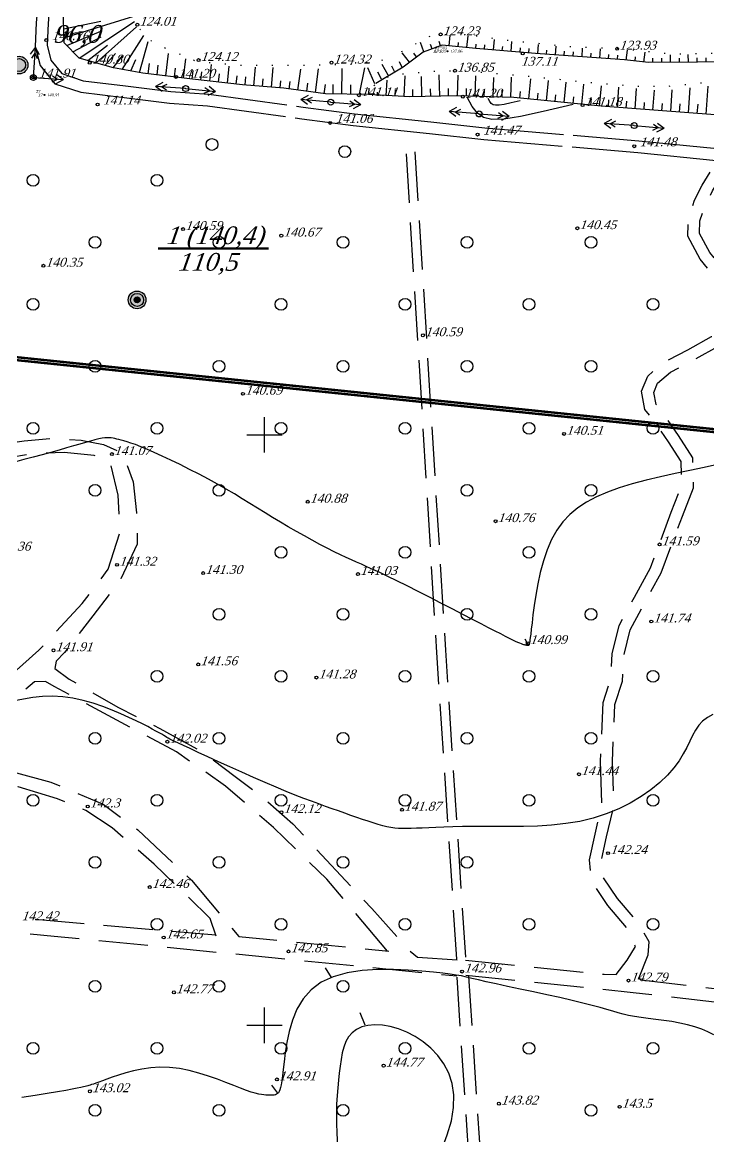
# Model space of a CAD drawing. Header units: millimetres. Extents: x 1400 to 4853, y -623 to 1865.
# Drawn here: x 2755.8 to 2825.5, y 1362 to 1475.2 of the extents above; entities that cross this region are included whole.
import ezdxf
from ezdxf.enums import TextEntityAlignment as Align

# ---------------------------------------------------------------- set-up
doc = ezdxf.new("R2010")
doc.units = ezdxf.units.MM
doc.set_wipeout_variables(frame=1)
for name, pattern in [('ADOT1', [1.6, 0.1, -1.5]), ('AHIDDEN4', [7, 5, -2]), ('AHIDDEN5', [9, 8, -1])]:
    doc.linetypes.add(name, pattern=pattern)
for name, color, linetype in [('02_Горизонт_128', 7, 'Continuous'), ('CONT-MNR', 7, 'Continuous'), ('NOMERA', 7, 'Continuous'), ('авт_дор', 7, 'Continuous'), ('ВЫСОТЫ', 7, 'Continuous'), ('кресты', 7, 'Continuous'), ('НАДЗЕМКА', 7, 'Continuous'), ('НОМЕРА', 7, 'Continuous'), ('ПИКЕТЫ', 7, 'Continuous'), ('РАСТИТ', 7, 'Continuous'), ('Скважины', 7, 'Continuous'), ('СІТУАЦІЯ', 7, 'Continuous'), ('ТОЧКИ', 7, 'Continuous')]:
    doc.layers.add(name, color=color, linetype=linetype)
doc.styles.add('russ', font='timesi.ttf')
doc.styles.add('universw', font='timesi.ttf', dxfattribs={"oblique": 10})

# ---------------------------------------------------------------- blocks, each defined once
blk = doc.blocks.new('A$C29341465')
at = {"color": 0, "linetype": 'ByBlock', "lineweight": -2}
for p, q in [((0.5, 1.2), (0, 1.2)), ((1.2, 2), (1.2, 2.5)), ((1.2, 0.5), (1.2, 0)), ((2, 1.2), (2.5, 1.2))]:
    blk.add_line(p, q, dxfattribs=at)
blk.add_circle((1.2, 1.2), 0.75, dxfattribs=at)
blk = doc.blocks.new('point_s')
at = {"color": 0, "xscale": 0.2, "yscale": 0.2, "zscale": 0.2}
blk.add_blockref('A$C29341465', (-0.25, -0.25), dxfattribs=at)
at = {"layer": 'NOMERA', "color": 1, "style": 'russ'}
blk.add_attdef('NN', text='', height=1, dxfattribs=at).set_placement((-2.16, 0.35), align=Align.BOTTOM_CENTER)
at = {"layer": 'ВЫСОТЫ', "color": 1, "style": 'russ'}
blk.add_attdef('H_VER', (0.88, -0.52), '', height=1, dxfattribs=at)
at = {"layer": 'ВЫСОТЫ', "color": 0, "style": 'russ'}
blk.add_attdef('H_ZEM', (1.19, -1.98), '', height=1, dxfattribs=at)
at = {"layer": 'НОМЕРА', "color": 1, "linetype": 'Continuous', "style": 'russ'}
blk.add_attdef('NAZV', text='', height=1, dxfattribs=at).set_placement((-0.62, -0.07), align=Align.MIDDLE_RIGHT)
at = {"layer": 'ТОЧКИ', "style": 'russ'}
for tag, p in [('T_ST--T_OR', (-0.02, -4.67)), ('H_ST-I-Z', (-0.02, -7.21)), ('S-G_UG-V_UG-V', (0.02, -9.54))]:
    blk.add_attdef(tag, text='', height=1, dxfattribs=at).set_placement(p, align=Align.CENTER)
blk = doc.blocks.new('108')
at = {"color": 0, "linetype": 'Continuous', "lineweight": 0}
blk.add_wipeout([(0.51, -0.12), (0.52, -0.06), (0.52, -0.01), (0.52, 0.05), (0.51, 0.1), (0.5, 0.15), (0.48, 0.2), (0.45, 0.25), (0.42, 0.3), (0.39, 0.34), (0.35, 0.38), (0.31, 0.42), (0.26, 0.45), (0.22, 0.47), (0.17, 0.49), (0.11, 0.51), (0.06, 0.52), (0.01, 0.52), (-0.05, 0.52), (-0.1, 0.51), (-0.15, 0.5), (-0.21, 0.48), (-0.25, 0.45), (-0.3, 0.42), (-0.34, 0.39), (-0.38, 0.35), (-0.42, 0.31), (-0.45, 0.26), (-0.47, 0.22), (-0.49, 0.17), (-0.51, 0.11), (-0.52, 0.06), (-0.52, 0.01), (-0.52, -0.05), (-0.51, -0.1), (-0.5, -0.15), (-0.48, -0.21), (-0.45, -0.25), (-0.42, -0.3), (-0.39, -0.34), (-0.35, -0.38), (-0.31, -0.42), (-0.27, -0.45), (-0.22, -0.47), (-0.17, -0.49), (-0.12, -0.51), (-0.06, -0.52), (-0.01, -0.52), (0.05, -0.52), (0.1, -0.51), (0.15, -0.5), (0.2, -0.48), (0.25, -0.45), (0.3, -0.42), (0.34, -0.39), (0.38, -0.35), (0.42, -0.31), (0.45, -0.27), (0.47, -0.22), (0.49, -0.17)], dxfattribs=at)
at = {"linetype": 'Continuous'}
h = blk.add_hatch(color=0, dxfattribs=at)
edge = h.paths.add_edge_path()
edge.add_arc((0, 0), 0.0196, 0, 360)
at = {"color": 0, "linetype": 'Continuous'}
for radius in [0.5, 0.0196]:
    blk.add_circle((0, 0), radius, dxfattribs=at)
blk = doc.blocks.new('115_3')
at = {"color": 0, "linetype": 'Continuous'}
for p, q in [((0, 0), (5.1, 0)), ((3.22, 0.49), (4.1, 0)), ((3.22, -0.49), (4.1, 0)), ((3.91, 0.76), (5.1, 0)), ((3.91, -0.76), (5.1, 0))]:
    blk.add_line(p, q, dxfattribs=at)
blk = doc.blocks.new('372')
blk.add_circle((0, 0), 1)
blk = doc.blocks.new('368')
at = {"color": 0, "linetype": 'Continuous'}
blk.add_blockref('372', (0, 0), dxfattribs=at)

msp = doc.modelspace()

# ---------------------------------------------------------------- hatches: boundary and pattern name
at = {"layer": 'Скважины', "linetype": 'Continuous'}
for points in [[(2768.3224, 1447.0209, 1), (2766.5224, 1447.0209, 1)], [(2767.7224, 1447.0209, 1), (2767.1224, 1447.0209, 1)]]:
    msp.add_hatch(color=5, dxfattribs=at).paths.add_polyline_path(points)

# ---------------------------------------------------------------- linework, layer by layer
at = {"layer": '02_Горизонт_128', "color": 0, "linetype": 'Continuous'}
for p, q in [((2759.9893, 1473.6524), (2767.0823, 1475.8362)), ((2759.9702, 1474.5523), (2763.728, 1475.3248)), ((2761.5446, 1471.5922), (2767.1576, 1475.3008)), ((2763.2732, 1471.0956), (2767.3644, 1474.7748)), ((2760.2709, 1472.8645), (2763.7496, 1474.309)), ((2760.9078, 1472.2284), (2763.7612, 1473.7654)), ((2765.8911, 1470.4453), (2768.0923, 1473.8679)), ((2767.6636, 1470.1299), (2768.5335, 1473.2725)), ((2798.2549, 1472.8321), (2798.1025, 1473.2591)), ((2799.1429, 1472.8308), (2799.2459, 1473.9066)), ((2800.9399, 1472.6587), (2801.0526, 1473.8351)), ((2803.6373, 1472.4218), (2803.7264, 1473.4839)), ((2805.4363, 1472.2709), (2805.5192, 1473.2598)), ((2762.4072, 1471.3409), (2764.4244, 1472.8903)), ((2795.1003, 1471.1609), (2794.3686, 1472.1375)), ((2796.5546, 1472.2255), (2796.2201, 1473.1631)), ((2797.4047, 1472.5288), (2797.2524, 1472.9558)), ((2800.0414, 1472.7447), (2800.0822, 1473.1708)), ((2801.8384, 1472.5727), (2801.8742, 1472.9995)), ((2802.7379, 1472.4973), (2802.7737, 1472.9241)), ((2804.5368, 1472.3464), (2804.5726, 1472.7732)), ((2806.3357, 1472.1955), (2806.3715, 1472.6223)), ((2807.2352, 1472.12), (2807.271, 1472.5468)), ((2808.1349, 1472.0473), (2808.2023, 1472.9855)), ((2809.0352, 1471.9825), (2809.0659, 1472.41)), ((2809.9355, 1471.9178), (2809.9992, 1472.8039)), ((2810.8358, 1471.8531), (2810.8665, 1472.2806)), ((2811.7361, 1471.7883), (2811.7668, 1472.2158)), ((2812.6364, 1471.7236), (2812.7003, 1472.6123)), ((2814.437, 1471.5941), (2814.505, 1472.5404)), ((2817.1371, 1471.3917), (2817.2489, 1472.3805)), ((2818.9309, 1471.1888), (2819.0438, 1472.1873)), ((2764.1393, 1470.8502), (2765.2449, 1472.0706)), ((2765.0054, 1470.6049), (2765.9336, 1471.822)), ((2766.7774, 1470.2876), (2767.2965, 1471.4359)), ((2768.5544, 1470.0028), (2768.6817, 1471.0435)), ((2770.3413, 1469.7842), (2770.6175, 1472.042)), ((2772.1283, 1469.5656), (2772.3662, 1471.5104)), ((2794.3641, 1470.6467), (2794.0722, 1471.1918)), ((2795.8226, 1471.7021), (2795.5305, 1472.092)), ((2813.5367, 1471.6589), (2813.5674, 1472.0864)), ((2815.3373, 1471.5294), (2815.368, 1471.9569)), ((2816.2376, 1471.4647), (2816.2683, 1471.8922)), ((2818.034, 1471.2902), (2818.0821, 1471.7152)), ((2819.8306, 1471.1404), (2819.8265, 1471.5716)), ((2820.7332, 1471.1488), (2820.7291, 1471.58)), ((2821.6357, 1471.1572), (2821.6285, 1471.9365)), ((2822.5383, 1471.1657), (2822.5343, 1471.5969)), ((2823.4409, 1471.1741), (2823.4335, 1471.9644)), ((2824.3435, 1471.1825), (2824.3395, 1471.6139)), ((2825.246, 1471.1975), (2825.2388, 1471.629)), ((2769.4479, 1469.8935), (2769.5679, 1470.8744)), ((2771.2348, 1469.6749), (2771.3429, 1470.5586)), ((2773.0218, 1469.4563), (2773.1271, 1470.3174)), ((2773.9163, 1469.3555), (2774.012, 1470.2091)), ((2774.8108, 1469.2552), (2775, 1470.943)), ((2775.7053, 1469.1549), (2775.799, 1469.9905)), ((2776.5999, 1469.0546), (2776.7923, 1470.7712)), ((2779.2864, 1468.7829), (2779.4487, 1470.6638)), ((2781.08, 1468.6281), (2781.2544, 1470.6483)), ((2783.763, 1468.3285), (2784.0481, 1470.4565)), ((2785.5473, 1468.0894), (2785.8689, 1470.4891)), ((2788.2383, 1467.9326), (2788.2663, 1470.5313)), ((2790.0385, 1467.9132), (2790.5676, 1470.6144)), ((2791.5945, 1468.9757), (2790.8791, 1470.5854)), ((2792.255, 1469.447), (2791.8942, 1470.1445)), ((2792.9239, 1469.8597), (2792.3399, 1470.9498)), ((2793.5895, 1470.2109), (2793.2944, 1470.7809)), ((2777.4944, 1468.9543), (2777.5869, 1469.7795)), ((2778.3896, 1468.8603), (2778.4605, 1469.6816)), ((2780.1832, 1468.7055), (2780.2501, 1469.4809)), ((2781.9768, 1468.5507), (2782.0401, 1469.2836)), ((2782.8708, 1468.4481), (2782.972, 1469.2032)), ((2784.6551, 1468.2089), (2784.7676, 1469.0482)), ((2789.1384, 1467.9229), (2789.1485, 1468.8631))]:
    msp.add_line(p, q, dxfattribs=at)
at = {"layer": '02_Горизонт_128', "color": 7, "linetype": 'Continuous'}
for p, q in [((2798.1728, 1467.7178), (2798.1283, 1469.8841)), ((2799.983, 1467.7488), (2800.0431, 1469.8564)), ((2792.746, 1467.7964), (2792.8386, 1469.3587)), ((2794.5534, 1467.6893), (2794.6776, 1469.7857)), ((2796.3627, 1467.6806), (2796.3205, 1469.7336)), ((2801.7928, 1467.6971), (2801.8521, 1469.7735)), ((2803.6026, 1467.6454), (2803.6591, 1469.6249)), ((2805.4124, 1467.5938), (2805.4716, 1469.6658)), ((2807.2153, 1467.4345), (2807.4226, 1469.4969)), ((2809.0168, 1467.2534), (2809.2239, 1469.3135)), ((2810.8183, 1467.0723), (2811.0251, 1469.1302)), ((2812.6197, 1466.8912), (2812.8264, 1468.9468)), ((2814.4212, 1466.7101), (2814.6297, 1468.7839)), ((2825.2539, 1465.8951), (2825.4663, 1468.7339)), ((2790.9848, 1467.9535), (2791.0079, 1468.5409)), ((2791.8423, 1467.85), (2791.8592, 1468.1356)), ((2793.6497, 1467.7429), (2793.6888, 1468.4028)), ((2795.4576, 1467.6621), (2795.4427, 1468.3869)), ((2797.2678, 1467.6992), (2797.2522, 1468.4581)), ((2799.0779, 1467.7364), (2799.0621, 1468.5057)), ((2800.8879, 1467.7229), (2800.9096, 1468.4825)), ((2802.6977, 1467.6713), (2802.7187, 1468.4056)), ((2804.5075, 1467.6196), (2804.5277, 1468.3248)), ((2806.3146, 1467.525), (2806.3834, 1468.21)), ((2808.1161, 1467.3439), (2808.1851, 1468.031)), ((2809.9175, 1467.1628), (2809.9865, 1467.8492)), ((2811.719, 1466.9817), (2811.7879, 1467.6673)), ((2816.2263, 1466.5706), (2816.382, 1468.651)), ((2818.0319, 1466.4355), (2818.1874, 1468.5145)), ((2819.8374, 1466.3004), (2819.9883, 1468.3179)), ((2821.6429, 1466.1653), (2821.8076, 1468.3669)), ((2823.4484, 1466.0302), (2823.637, 1468.5504)), ((2813.5205, 1466.8006), (2813.5893, 1467.4855)), ((2815.3236, 1466.6382), (2815.3755, 1467.3319)), ((2817.1291, 1466.5031), (2817.181, 1467.1963)), ((2818.9346, 1466.368), (2818.9878, 1467.0786)), ((2820.7401, 1466.2329), (2820.7963, 1466.984)), ((2822.5456, 1466.0978), (2822.608, 1466.9317)), ((2824.3511, 1465.9627), (2824.4207, 1466.8922))]:
    msp.add_line(p, q, dxfattribs=at)
at = {"layer": '02_Горизонт_128', "color": 32, "linetype": 'ADOT1', "flags": 128}
for points in [[(2767.8233, 1580.8838), (2768.0814, 1580.1331), (2769.5402, 1569.4335), (2769.894, 1566.1429), (2769.93, 1564.0579), (2769.091, 1556.8749), (2768.1133, 1548.8884), (2768.1512, 1542.6257), (2767.5996, 1536.9317), (2768.2431, 1533.901), (2768.5189, 1530.0438), (2767.5076, 1526.3703), (2767.0275, 1518.2379), (2766.7049, 1512.438), (2767.092, 1506.7025), (2767.4807, 1501.6411), (2766.7066, 1496.2923), (2767.0937, 1489.5901), (2767.9312, 1484.2807), (2767.4156, 1478.6154), (2767.4156, 1474.8042), (2769.0298, 1473.1551), (2773.447, 1471.2785), (2777.7626, 1470.8728), (2784.2613, 1470.8728), (2789.4401, 1470.9742), (2792.9433, 1471.4814)], [(2794.2951, 1472.2495), (2794.2951, 1472.2495), (2797.219, 1473.8259), (2800.0501, 1474.104), (2805.1554, 1473.4086), (2811.3746, 1472.7595), (2816.4799, 1472.574), (2821.678, 1472.0177), (2826.3834, 1472.1103), (2831.6279, 1472.3885), (2833.4844, 1472.8521), (2835.9442, 1472.9912), (2839.5643, 1472.203), (2842.6275, 1471.0903), (2846.5369, 1470.3011), (2849.9713, 1469.6983), (2855.1694, 1469.4665), (2859.5048, 1469.7898), (2862.6144, 1470.4852), (2866.9771, 1470.6707), (2873.5676, 1470.1607), (2878.549, 1469.6581), (2881.6173, 1469.2932), (2883.6628, 1469.0378), (2888.9791, 1469.7055), (2893.8835, 1470.522), (2896.9779, 1470.522), (2899.7803, 1470.3471), (2903.1667, 1470.2304), (2906.6698, 1471.1636), (2910.7567, 1473.1466), (2913.0337, 1474.5464), (2918.0256, 1477.6376), (2921.2368, 1479.2707), (2924.448, 1480.8455), (2928.8852, 1482.1286), (2932.5051, 1483.1784), (2935.5995, 1484.1116), (2938.2268, 1485.1615), (2942.1835, 1487.76), (2948.2494, 1491.5822), (2951.8889, 1493.4467), (2953.942, 1494.2857), (2957.8808, 1493.7912), (2961.6947, 1495.6274), (2967.6772, 1499.3114), (2969.2396, 1500.6885), (2973.2373, 1502.846), (2977.6124, 1505.6643), (2978.8991, 1507.7759), (2980.0019, 1509.9333), (2981.8399, 1510.2546), (2984.2753, 1510.3923), (2986.7567, 1511.9531), (2993.7206, 1514.8334), (3000.2574, 1517.4014), (3007.5286, 1519.8226), (3012.0823, 1521.5835), (3018.5764, 1524.3111), (3019.4237, 1524.1368)]]:
    msp.add_lwpolyline(points, dxfattribs=at)
at = {"layer": '02_Горизонт_128', "color": 250, "linetype": 'ADOT1', "flags": 128}
for points in [[(2767.8233, 1580.8838), (2768.0814, 1580.1331), (2769.5402, 1569.4335), (2769.894, 1566.1429), (2769.93, 1564.0579), (2769.091, 1556.8749), (2768.1133, 1548.8884), (2768.1512, 1542.6257), (2767.5996, 1536.9317), (2768.2431, 1533.901), (2768.5189, 1530.0438), (2767.5076, 1526.3703), (2767.0275, 1518.2379), (2766.7049, 1512.438), (2767.092, 1506.7025), (2767.4807, 1501.6411), (2766.7066, 1496.2923), (2767.0937, 1489.5901), (2767.9312, 1484.2807), (2767.4156, 1478.6154), (2767.4156, 1474.8042), (2769.0298, 1473.1551), (2773.447, 1471.2785), (2777.7626, 1470.8728), (2784.2613, 1470.8728), (2789.4401, 1470.9742), (2792.9433, 1471.4814)], [(2794.2951, 1472.2495), (2794.2951, 1472.2495), (2797.219, 1473.8259), (2800.0501, 1474.104), (2805.1554, 1473.4086), (2811.3746, 1472.7595), (2816.4799, 1472.574), (2821.678, 1472.0177), (2826.3834, 1472.1103), (2831.6279, 1472.3885), (2833.4844, 1472.8521), (2835.9442, 1472.9912), (2839.5643, 1472.203), (2842.6275, 1471.0903), (2846.5369, 1470.3011), (2849.9713, 1469.6983), (2855.1694, 1469.4665), (2859.5048, 1469.7898), (2862.6144, 1470.4852), (2866.9771, 1470.6707), (2873.5676, 1470.1607), (2878.549, 1469.6581), (2881.6173, 1469.2932), (2883.6628, 1469.0378), (2888.9791, 1469.7055), (2893.8835, 1470.522), (2896.9779, 1470.522), (2899.7803, 1470.3471), (2903.1667, 1470.2304), (2906.6698, 1471.1636), (2910.7567, 1473.1466), (2913.0337, 1474.5464), (2918.0256, 1477.6376), (2921.2368, 1479.2707), (2924.448, 1480.8455), (2928.8852, 1482.1286), (2932.5051, 1483.1784), (2935.5995, 1484.1116), (2938.2268, 1485.1615), (2942.1835, 1487.76), (2948.2494, 1491.5822), (2951.8889, 1493.4467), (2953.942, 1494.2857), (2957.8808, 1493.7912), (2961.6947, 1495.6274), (2967.6772, 1499.3114), (2969.2396, 1500.6885), (2973.2373, 1502.846), (2977.6124, 1505.6643), (2978.8991, 1507.7759), (2980.0019, 1509.9333), (2981.8399, 1510.2546), (2984.2753, 1510.3923), (2986.7567, 1511.9531), (2993.7206, 1514.8334), (3000.2574, 1517.4014), (3007.5286, 1519.8226), (3012.0823, 1521.5835), (3018.5764, 1524.3111), (3019.4237, 1524.1368)]]:
    msp.add_lwpolyline(points, dxfattribs=at)
at = {"layer": '02_Горизонт_128', "color": 0, "linetype": 'Continuous', "flags": 128}
msp.add_lwpolyline([(2829.884, 1471.2754), (2824.361, 1471.1827), (2819.3949, 1471.1363), (2816.9351, 1471.4145), (2807.908, 1472.0636), (2801.8281, 1472.5736), (2798.44, 1472.8981), (2796.4907, 1472.2027), (2794.4486, 1470.6727), (2791.6911, 1469.0128)], dxfattribs=at)
at = {"layer": '02_Горизонт_128', "color": 30, "linetype": 'Continuous', "flags": 128}
msp.add_lwpolyline([(2806.3615, 1467.253), (2805.439, 1467.0381), (2804.7399, 1466.8874), (2804.2261, 1466.8036), (2803.8592, 1466.7895), (2803.601, 1466.8478), (2803.4132, 1466.9811), (2803.2576, 1467.1922), (2803.0958, 1467.4838)], dxfattribs=at)
at = {"layer": '02_Горизонт_128', "color": 7, "linetype": 'Continuous'}
for centre in [(2767.4457, 1474.9788), (2758.1953, 1473.4137), (2798.2683, 1473.9922), (2806.617, 1472.0559), (2816.2043, 1472.5364), (2762.6122, 1471.1173), (2773.6721, 1471.3896), (2787.1795, 1471.1249), (2799.7252, 1470.3028), (2771.3685, 1469.6793), (2789.9675, 1467.8122), (2800.523, 1467.6655), (2812.6948, 1466.8056)]:
    msp.add_circle(centre, 0.15, dxfattribs=at)
at = {"layer": 'CONT-MNR', "color": 30, "linetype": 'Continuous'}
for points, elevation in [([(2826.4161, 1430.2919), (2825.0305, 1429.9929), (2823.582, 1429.6897), (2822.1, 1429.3773), (2820.6139, 1429.0503), (2819.153, 1428.7038), (2817.7465, 1428.3326), (2816.4238, 1427.9315), (2815.2087, 1427.4948), (2814.1027, 1427.0135), (2813.102, 1426.4784), (2812.2025, 1425.8799), (2811.4004, 1425.2086), (2810.6918, 1424.455), (2810.0727, 1423.6097), (2809.5392, 1422.6633), (2809.0866, 1421.6137), (2808.708, 1420.4897), (2808.3956, 1419.3272), (2808.1417, 1418.1623), (2807.9385, 1417.0313), (2807.7783, 1415.9701), (2807.6534, 1415.0149), (2807.556, 1414.2018), (2807.4792, 1413.5571), (2807.4199, 1413.068), (2807.3754, 1412.7118), (2807.3433, 1412.4658), (2807.3211, 1412.3075), (2807.3064, 1412.2142), (2807.2967, 1412.1632), (2807.2895, 1412.132), (2807.2828, 1412.1018), (2807.2757, 1412.0698), (2807.2678, 1412.0374), (2807.2587, 1412.0056), (2807.248, 1411.9757), (2807.2353, 1411.9489), (2807.2202, 1411.9264), (2807.2022, 1411.9094), (2807.181, 1411.8988), (2807.1563, 1411.8939), (2807.1278, 1411.894), (2807.0954, 1411.898), (2807.0587, 1411.9052), (2807.0174, 1411.9145), (2806.9715, 1411.9252), (2806.9206, 1411.9362), (2806.8636, 1411.9475), (2806.7962, 1411.9619), (2806.7133, 1411.983), (2806.6096, 1412.0143), (2806.4801, 1412.0595), (2806.3196, 1412.1222), (2806.1229, 1412.2059), (2805.8848, 1412.3141), (2805.5995, 1412.4508), (2805.2582, 1412.6199), (2804.8515, 1412.8257), (2804.3699, 1413.0725), (2803.8041, 1413.3646), (2803.1445, 1413.7062), (2802.3817, 1414.1016), (2801.5063, 1414.5551), (2800.5158, 1415.0672), (2799.4357, 1415.6242), (2798.2985, 1416.2084), (2797.1366, 1416.8022), (2795.9825, 1417.3883), (2794.8686, 1417.9489), (2793.8276, 1418.4666), (2792.8917, 1418.9239), (2792.0837, 1419.3086), (2791.3874, 1419.6309), (2790.7766, 1419.906), (2790.2252, 1420.1497), (2789.7071, 1420.3772), (2789.1963, 1420.6042), (2788.6667, 1420.846), (2788.0922, 1421.1182), (2787.453, 1421.4327), (2786.7546, 1421.7873), (2786.0088, 1422.1762), (2785.2276, 1422.5936), (2784.4227, 1423.0337), (2783.606, 1423.4907), (2782.7893, 1423.9589), (2781.9844, 1424.4325), (2781.1997, 1424.9069), (2780.4295, 1425.3818), (2779.6644, 1425.8582), (2778.8955, 1426.3372), (2778.1133, 1426.8197), (2777.3086, 1427.3066), (2776.4724, 1427.799), (2775.5953, 1428.2978), (2774.6728, 1428.8025), (2773.7195, 1429.3061), (2772.7545, 1429.8003), (2771.7972, 1430.2767), (2770.8666, 1430.7268), (2769.982, 1431.1423), (2769.1627, 1431.5148), (2768.4279, 1431.8357), (2767.7918, 1432.0994), (2767.2487, 1432.3105), (2766.7882, 1432.4762), (2766.3996, 1432.6039), (2766.0723, 1432.7006), (2765.7957, 1432.7739), (2765.5593, 1432.8308), (2765.3524, 1432.8786), (2765.1646, 1432.9228), (2764.9857, 1432.9618), (2764.8058, 1432.9921), (2764.6148, 1433.01), (2764.4028, 1433.0123), (2764.1597, 1432.9954), (2763.8756, 1432.9559), (2763.5404, 1432.8901), (2763.1458, 1432.7958), (2762.69, 1432.6745), (2762.1731, 1432.5288), (2761.595, 1432.3612), (2760.9556, 1432.1746), (2760.2549, 1431.9713), (2759.4928, 1431.7541), (2758.6693, 1431.5256), (2757.7874, 1431.2881), (2756.8625, 1431.0427), (2755.9131, 1430.7905), (2754.9577, 1430.5323)], 42.3), ([(2825.9419, 1404.8951), (2825.372, 1404.5942), (2824.888, 1404.2289), (2824.4919, 1403.7994), (2824.1615, 1403.3103), (2823.8683, 1402.7676), (2823.5842, 1402.1771), (2823.2806, 1401.5448), (2822.9294, 1400.8765), (2822.5021, 1400.1782), (2821.9704, 1399.4556), (2821.3123, 1398.7164), (2820.5309, 1397.9747), (2819.6355, 1397.2462), (2818.6355, 1396.5467), (2817.5402, 1395.892), (2816.3591, 1395.2979), (2815.1015, 1394.78), (2813.7768, 1394.3543), (2812.3959, 1394.0312), (2810.9764, 1393.8009), (2809.5372, 1393.648), (2808.0975, 1393.5575), (2806.6763, 1393.5141), (2805.2926, 1393.5027), (2803.9655, 1393.5082), (2802.7141, 1393.5152), (2801.5536, 1393.5117), (2800.4847, 1393.4973), (2799.5038, 1393.4745), (2798.6077, 1393.4459), (2797.7931, 1393.4142), (2797.0567, 1393.3819), (2796.3952, 1393.3517), (2795.8052, 1393.3261), (2795.2818, 1393.3076), (2794.813, 1393.2989), (2794.3853, 1393.3023), (2793.9851, 1393.3204), (2793.5989, 1393.3555), (2793.2129, 1393.4101), (2792.8137, 1393.4868), (2792.3877, 1393.5879), (2791.9242, 1393.715), (2791.4242, 1393.8658), (2790.8919, 1394.037), (2790.3311, 1394.2254), (2789.746, 1394.4277), (2789.1406, 1394.6406), (2788.5188, 1394.861), (2787.8847, 1395.0854), (2787.2397, 1395.3124), (2786.5751, 1395.5471), (2785.8796, 1395.7963), (2785.142, 1396.0669), (2784.3509, 1396.3657), (2783.4951, 1396.6995), (2782.5633, 1397.0752), (2781.5442, 1397.4995), (2780.4342, 1397.9754), (2779.2602, 1398.4896), (2778.0568, 1399.0251), (2776.8587, 1399.5648), (2775.7005, 1400.0914), (2774.6168, 1400.5878), (2773.6422, 1401.037), (2772.8113, 1401.4218), (2772.1487, 1401.73), (2771.6382, 1401.9691), (2771.2539, 1402.1517), (2770.9694, 1402.2903), (2770.7588, 1402.3973), (2770.5958, 1402.4854), (2770.4544, 1402.5669), (2770.3083, 1402.6543), (2770.1345, 1402.7587), (2769.9212, 1402.8842), (2769.6597, 1403.0338), (2769.3415, 1403.2101), (2768.9576, 1403.4159), (2768.4996, 1403.654), (2767.9585, 1403.9271), (2767.3258, 1404.238), (2766.5966, 1404.5861), (2765.781, 1404.9573), (2764.8932, 1405.3341), (2763.9472, 1405.699), (2762.957, 1406.0346), (2761.9368, 1406.3233), (2760.9005, 1406.5478), (2759.8623, 1406.6906), (2758.8348, 1406.7397), (2757.8251, 1406.7061), (2756.8389, 1406.6059), (2755.882, 1406.4557), (2754.9602, 1406.2717)], 42.6)]:
    msp.add_lwpolyline(points, dxfattribs=dict(at, elevation=elevation))
at = {"layer": 'CONT-MNR', "color": 30, "linetype": 'Continuous', "flags": 128}
for points, elevation in [([(2807.181, 1411.8988), (2806.8676, 1412.5437)], 42.3), ([(2787.1651, 1378.1594), (2786.5519, 1379.1517)], 42.9), ([(2781.7335, 1366.3972), (2781.0994, 1367.2149)], 42.9)]:
    msp.add_lwpolyline(points, dxfattribs=dict(at, elevation=elevation))
for points in [[(2826.0401, 1372.353), (2825.4361, 1372.6426), (2824.795, 1372.9171), (2824.1055, 1373.1626), (2823.3611, 1373.3687), (2822.5748, 1373.5388), (2821.764, 1373.6799), (2820.9467, 1373.7988), (2820.1403, 1373.9027), (2819.3626, 1373.9982), (2818.6313, 1374.0926), (2817.964, 1374.1925), (2817.3701, 1374.3042), (2816.8248, 1374.43), (2816.2955, 1374.5715), (2815.7491, 1374.7303), (2815.1526, 1374.9078), (2814.4732, 1375.1056), (2813.6779, 1375.3253), (2812.7338, 1375.5684), (2811.6216, 1375.8349), (2810.3772, 1376.1185), (2809.05, 1376.4113), (2807.6895, 1376.7054), (2806.3452, 1376.9931), (2805.0665, 1377.2664), (2803.9029, 1377.5175), (2802.904, 1377.7385), (2802.1011, 1377.924), (2801.4536, 1378.0782), (2800.9028, 1378.2075), (2800.3899, 1378.3187), (2799.8563, 1378.4182), (2799.2433, 1378.5127), (2798.4921, 1378.6087), (2797.544, 1378.7127), (2796.3604, 1378.8258), (2794.9831, 1378.9255), (2793.4738, 1378.9839), (2791.8945, 1378.9732), (2790.3068, 1378.8652), (2788.7728, 1378.6321), (2787.3541, 1378.2458), (2786.1127, 1377.6784), (2785.0954, 1376.9143), (2784.2896, 1375.9874), (2783.6679, 1374.944), (2783.2028, 1373.8304), (2782.8667, 1372.6929), (2782.6321, 1371.5777), (2782.4715, 1370.5312), (2782.3574, 1369.5996), (2782.2662, 1368.8188), (2782.1897, 1368.1824), (2782.1236, 1367.6738), (2782.0636, 1367.2761), (2782.0053, 1366.9727), (2781.9444, 1366.7467), (2781.8766, 1366.5814), (2781.7976, 1366.4601), (2781.7039, 1366.3683), (2781.5957, 1366.3004), (2781.4739, 1366.253), (2781.3394, 1366.2229), (2781.1932, 1366.2068), (2781.0362, 1366.2013), (2780.8694, 1366.2032), (2780.6937, 1366.2091), (2780.5079, 1366.2175), (2780.3017, 1366.2339), (2780.0625, 1366.2656), (2779.7779, 1366.3198), (2779.4353, 1366.4039), (2779.0223, 1366.5252), (2778.5262, 1366.6908), (2777.9347, 1366.9082), (2777.24, 1367.1799), (2776.4535, 1367.4904), (2775.5917, 1367.8195), (2774.6708, 1368.1469), (2773.707, 1368.4523), (2772.7168, 1368.7156), (2771.7163, 1368.9165), (2770.722, 1369.0349), (2769.7489, 1369.0568), (2768.8076, 1368.9935), (2767.9076, 1368.863), (2767.0581, 1368.6829), (2766.2687, 1368.471), (2765.5487, 1368.2449), (2764.9076, 1368.0225), (2764.3546, 1367.8216), (2763.8958, 1367.6559), (2763.5225, 1367.5244), (2763.2229, 1367.4218), (2762.9849, 1367.3432), (2762.7966, 1367.2835), (2762.6458, 1367.2376), (2762.5206, 1367.2004), (2762.4091, 1367.1669), (2762.2967, 1367.1323), (2762.1593, 1367.0926), (2761.9703, 1367.0443), (2761.7031, 1366.9838), (2761.3312, 1366.9073), (2760.8278, 1366.8114), (2760.1666, 1366.6924), (2759.3207, 1366.5466), (2758.2752, 1366.3722), (2757.0604, 1366.1749), (2755.7181, 1365.9619)], [(2790.5953, 1373.3067), (2790.1052, 1374.5606)], [(2798.3886, 1360.7008), (2798.9432, 1362.1748), (2799.3578, 1363.6083), (2799.5911, 1364.9696), (2799.6127, 1366.2325), (2799.4371, 1367.3917), (2799.0898, 1368.4473), (2798.5964, 1369.3993), (2797.9825, 1370.2478), (2797.2736, 1370.9928), (2796.4953, 1371.6344), (2795.6732, 1372.1727), (2794.8311, 1372.6079), (2793.9861, 1372.9415), (2793.1533, 1373.1748), (2792.3482, 1373.3095), (2791.5859, 1373.347), (2790.8817, 1373.289), (2790.251, 1373.137), (2789.709, 1372.8924), (2789.2663, 1372.5582), (2788.9143, 1372.1423), (2788.64, 1371.654), (2788.4302, 1371.1026), (2788.2716, 1370.4974), (2788.1511, 1369.8477), (2788.0555, 1369.1626), (2787.9717, 1368.4516), (2787.8896, 1367.7203), (2787.8123, 1366.9605), (2787.7461, 1366.1601), (2787.697, 1365.3072), (2787.6714, 1364.39), (2787.6756, 1363.3966), (2787.7156, 1362.3149), (2787.7978, 1361.1332)]]:
    msp.add_lwpolyline(points, dxfattribs=at)
at = {"layer": 'кресты', "color": 3, "linetype": 'Continuous'}
for p, q in [((2780.3623, 1431.5067), (2780.3623, 1435.1067)), ((2778.5623, 1433.3067), (2782.1623, 1433.3067)), ((2780.3623, 1371.5067), (2780.3623, 1375.1067)), ((2778.5623, 1373.3067), (2782.1623, 1373.3067))]:
    msp.add_line(p, q, dxfattribs=at)
at = {"layer": 'ПИКЕТЫ', "color": 7, "linetype": 'Continuous'}
for centre in [(2763.4063, 1466.8737), (2787.0433, 1465.0077), (2802.0193, 1463.8197), (2817.9373, 1462.6287), (2772.1002, 1454.2098), (2812.1593, 1454.2968), (2782.0795, 1453.5486), (2757.9042, 1450.4823), (2796.4628, 1443.4188), (2778.1853, 1437.4734), (2810.8181, 1433.4011), (2764.8689, 1431.3456), (2784.7687, 1426.5063), (2803.8492, 1424.5248), (2820.5148, 1422.1683), (2765.3877, 1420.0976), (2774.1398, 1419.263), (2789.8697, 1419.1598), (2819.6777, 1414.3384), (2807.1214, 1412.1338), (2758.9314, 1411.4115), (2773.6388, 1409.9825), (2785.6471, 1408.6372), (2770.4997, 1402.1152), (2812.3243, 1398.8189), (2762.4067, 1395.5402), (2794.3501, 1395.2101), (2782.0871, 1394.9525), (2815.2793, 1390.7973), (2768.7152, 1387.3523), (2770.1258, 1382.228), (2782.8072, 1380.8155), (2800.4463, 1378.7675), (2817.358, 1377.8525), (2771.1612, 1376.6562), (2792.4782, 1369.2072), (2781.6297, 1367.8123), (2762.6308, 1366.5995), (2804.186, 1365.3445), (2816.4599, 1365.0237)]:
    msp.add_circle(centre, 0.15, dxfattribs=at)
at = {"layer": 'Скважины', "color": 0, "linetype": 'Continuous', "lineweight": 50}
msp.add_line((2769.567, 1452.2422), (2780.7862, 1452.2403), dxfattribs=at)
at = {"layer": 'Скважины', "color": 5, "linetype": 'Continuous'}
for centre, radius in [((2767.4224, 1447.0209), 0.9), ((2767.4224, 1447.0209), 0.66), ((2767.4224, 1447.0209), 0.3), ((2767.4274, 1446.9807), 0.15), ((2767.5524, 1446.9958), 0.15)]:
    msp.add_circle(centre, radius, dxfattribs=at)
at = {"layer": 'Скважины', "color": 5}
msp.add_circle((2767.4274, 1446.9807), 0.15, dxfattribs=at)
at = {"layer": 'СІТУАЦІЯ', "color": 7, "linetype": 'AHIDDEN4', "flags": 128}
for points in [[(2799.9128, 1380.0169), (2797.889, 1411.2018), (2794.7533, 1462.4495)], [(2800.8162, 1380.231), (2798.7925, 1411.4134), (2795.657, 1462.6587)], [(2800.7987, 1379.9131), (2814.877, 1378.502), (2816.1127, 1378.4579), (2817.216, 1379.9131), (2818.0545, 1381.3243), (2817.3484, 1383.0441), (2815.2742, 1385.4696), (2813.6018, 1387.963), (2813.3811, 1390.1238), (2813.9548, 1392.7256), (2814.6609, 1395.6802), (2814.5285, 1400.1342), (2814.7843, 1406.1131), (2815.5603, 1408.5096), (2815.7014, 1411.0471), (2816.4068, 1413.937), (2817.9587, 1416.827), (2819.5811, 1419.7874), (2821.7093, 1425.4657), (2822.7674, 1428.1442), (2822.6968, 1430.6112), (2821.4271, 1432.5848), (2820.369, 1434.1355), (2819.0287, 1435.8976), (2818.676, 1437.7302), (2819.3109, 1439.2809), (2820.9333, 1440.6906), (2823.4022, 1441.9594), (2825.8006, 1443.2986), (2827.8672, 1444.7565), (2828.1453, 1446.2153), (2827.6934, 1447.7089), (2826.1639, 1449.3066), (2824.6345, 1451.1475), (2823.3823, 1453.4917), (2823.417, 1455.2631), (2824.0775, 1457.1387), (2824.8422, 1458.667), (2825.6417, 1459.9869)], [(2818.3693, 1377.9873), (2818.3693, 1377.9873), (2818.3693, 1377.9873), (2819.3413, 1380.4819), (2819.4556, 1381.7958), (2818.3854, 1383.6779), (2816.2317, 1386.1962), (2814.7651, 1388.3828), (2814.5945, 1390.0538), (2815.1244, 1392.457), (2815.8652, 1395.5565), (2815.7293, 1400.1264), (2815.9763, 1405.8988), (2816.7498, 1408.2879), (2816.8934, 1410.87), (2817.5363, 1413.504), (2819.0134, 1416.2547), (2820.6746, 1419.2859), (2822.8292, 1425.0346), (2823.9739, 1427.9323), (2823.8868, 1430.9794), (2822.4275, 1433.2477), (2821.3428, 1434.8373), (2820.154, 1436.4004), (2819.9219, 1437.6062), (2820.3133, 1438.5622), (2821.6109, 1439.6896), (2823.9692, 1440.9015), (2826.4408, 1442.2817), (2828.9552, 1444.0555), (2829.3793, 1446.2805), (2828.7588, 1448.3313), (2827.06, 1450.106), (2825.6355, 1451.8205), (2824.5882, 1453.7811), (2824.613, 1455.0466), (2825.1843, 1456.6691), (2825.8937, 1458.0867), (2826.6681, 1459.3652)], [(2701.5045, 1438.8072), (2702.3646, 1437.5579), (2705.6805, 1435.0443), (2709.6825, 1431.8452), (2712.7697, 1429.8458), (2715.9712, 1428.589), (2718.8869, 1427.9035), (2722.0885, 1428.1891), (2728.2629, 1429.7887), (2733.4083, 1430.8741), (2739.1826, 1431.5596), (2745.9541, 1431.9654), (2749.8989, 1432.0797), (2753.272, 1432.3082), (2755.959, 1432.7081), (2758.7032, 1432.9366), (2761.7332, 1432.7652), (2764.0201, 1432.3082), (2765.9287, 1431.4831), (2767.0083, 1428.5344), (2767.3682, 1425.37), (2767.4402, 1422.2056), (2765.7848, 1418.6816), (2762.9393, 1414.9202), (2760.0512, 1411.1885), (2759.2047, 1410.2929), (2759.0577, 1409.5581), (2760.5266, 1408.4884), (2765.4811, 1405.6274), (2769.7219, 1403.4782), (2774.303, 1400.9406), (2777.3903, 1398.6021), (2780.1619, 1396.4991), (2783.2492, 1393.7874), (2791.2695, 1385.1761), (2794.9587, 1381.0449), (2795.9128, 1380.2186), (2799.9837, 1379.9644)], [(2792.8776, 1380.8535), (2786.6966, 1388.1641), (2781.2725, 1393.395), (2776.416, 1397.6176), (2771.4334, 1401.0838), (2766.703, 1403.6047), (2758.9958, 1407.738), (2758.1013, 1408.2394), (2757.0104, 1408.2176), (2752.4069, 1404.2063), (2748.996, 1401.7981), (2748.8214, 1401.3185), (2754.7122, 1399.0949), (2758.6694, 1398.0102), (2763.97, 1395.7801), (2767.4921, 1393.1667), (2772.9425, 1388.0446), (2777.7535, 1382.3472), (2792.9881, 1380.8338)], [(2775.474, 1382.3586), (2774.8594, 1384.1572), (2769.1521, 1389.6846), (2764.8806, 1393.3851), (2762.2026, 1395.1398), (2759.349, 1396.3242), (2755.3539, 1397.5525), (2750.6563, 1399.0441), (2747.2759, 1400.404), (2746.1339, 1400.1204), (2731.9295, 1390.9527), (2728.7553, 1389.0721), (2724.5548, 1388.5198), (2720.1885, 1389.0721), (2717.7566, 1391.1707), (2713.8877, 1396.6934), (2710.2952, 1401.1668), (2709.0792, 1402.0505), (2708.6923, 1401.4982), (2711.0689, 1397.798), (2712.2849, 1393.6007), (2713.7772, 1389.6796), (2714.7168, 1388.2989), (2747.2707, 1384.93), (2775.4342, 1382.4846)], [(2714.7509, 1386.6156), (2738.8761, 1384.253), (2759.0037, 1382.3808), (2799.9186, 1378.3304)], [(2799.9016, 1378.2092), (2803.038, 1330.8953), (2804.6214, 1306.6127)], [(2800.8396, 1378.4081), (2817.8183, 1376.6553), (2850.4713, 1372.8497), (2877.7085, 1369.7833), (2888.1832, 1368.498)], [(2801.0989, 1378.2886), (2804.2354, 1330.9741), (2805.8188, 1306.6908)], [(2818.3884, 1378.1777), (2818.5679, 1377.9271), (2850.625, 1374.191), (2877.8663, 1371.1241), (2888.3476, 1369.8379)]]:
    msp.add_lwpolyline(points, dxfattribs=at)
msp.add_lwpolyline([(2702.7346, 1435.1532), (2702.3916, 1434.8105), (2704.5069, 1431.2686), (2706.4507, 1426.6985), (2707.8228, 1419.9004), (2708.2342, 1415.7039), (2708.5773, 1410.9624), (2708.2342, 1407.3634), (2707.2052, 1405.1354), (2707.554, 1404.3731), (2711.213, 1401.9738), (2713.9, 1399.2888), (2716.587, 1395.1757), (2719.629, 1391.0995), (2721.6872, 1390.1283), (2724.8887, 1390.0141), (2727.2327, 1390.3568), (2733.1213, 1393.5559), (2743.3753, 1400.0832), (2750.0071, 1404.7676), (2757.4557, 1411.421), (2761.8578, 1416.1625), (2764.4877, 1419.6473), (2765.6883, 1423.4176), (2765.5168, 1427.188), (2764.7158, 1430.4202), (2763.0579, 1431.2199), (2760.0278, 1431.5056), (2756.9406, 1431.3913), (2754.5966, 1430.9914), (2751.6809, 1430.9914), (2746.5927, 1430.82), (2740.4183, 1430.363), (2731.8998, 1429.2205), (2726.583, 1427.9066), (2720.0304, 1426.6467), (2715.8569, 1426.7038), (2712.6553, 1428.1891), (2709.5109, 1430.1885), (2705.852, 1433.102), (2703.9082, 1434.5873)], close=True, dxfattribs=at)

# ---------------------------------------------------------------- block references
at = {"color": 7, "xscale": 0.3, "yscale": 0.3, "zscale": 0.3}
msp.add_blockref('point_s', (2758.0213, 1467.8487), dxfattribs=at).add_auto_attribs({'NN': 'T7', 'H_VER': '140.91', 'NAZV': 'T7'})
at = {"layer": '02_Горизонт_128', "color": 7, "xscale": 0.3, "yscale": 0.3, "zscale": 0.3}
msp.add_blockref('point_s', (2798.9683, 1472.2887), dxfattribs=at).add_auto_attribs({'NN': 'RP305', 'H_VER': '137.06', 'NAZV': 'RP305'})
at = {"layer": 'НАДЗЕМКА', "color": 7, "linetype": 'Continuous', "xscale": 0.6, "yscale": 0.6, "zscale": 0.6}
for p in [(2756.8813, 1469.6217), (2772.3583, 1468.4877), (2787.1022, 1467.1068), (2802.1845, 1465.9132), (2817.9373, 1464.7287)]:
    msp.add_blockref('108', p, dxfattribs=at)
at = {"layer": 'РАСТИТ', "color": 7, "linetype": 'Continuous', "xscale": 0.6, "yscale": 0.6, "zscale": 0.6}
for p in [(2775.0271, 1462.8123), (2788.5316, 1462.0892), (2756.8507, 1459.17), (2769.4507, 1459.17), (2763.1507, 1452.87), (2775.7507, 1452.87), (2788.3507, 1452.87), (2800.9507, 1452.87), (2813.5507, 1452.87), (2756.8507, 1446.57), (2782.0507, 1446.57), (2794.6507, 1446.57), (2807.2507, 1446.57), (2819.8507, 1446.57), (2763.1507, 1440.27), (2775.7507, 1440.27), (2788.3507, 1440.27), (2800.9507, 1440.27), (2813.5507, 1440.27), (2756.8507, 1433.97), (2769.4507, 1433.97), (2782.0507, 1433.97), (2794.6507, 1433.97), (2807.2507, 1433.97), (2819.8507, 1433.97), (2763.1507, 1427.67), (2775.7507, 1427.67), (2800.9507, 1427.67), (2813.5507, 1427.67), (2782.0507, 1421.37), (2794.6507, 1421.37), (2807.2507, 1421.37), (2775.7507, 1415.07), (2788.3507, 1415.07), (2800.9507, 1415.07), (2813.5507, 1415.07), (2769.4507, 1408.77), (2782.0507, 1408.77), (2794.6507, 1408.77), (2807.2507, 1408.77), (2819.8507, 1408.77), (2763.1507, 1402.47), (2775.7507, 1402.47), (2788.3507, 1402.47), (2800.9507, 1402.47), (2813.5507, 1402.47), (2756.8507, 1396.17), (2769.4507, 1396.17), (2782.0507, 1396.17), (2794.6507, 1396.17), (2807.2507, 1396.17), (2819.8507, 1396.17), (2763.1507, 1389.87), (2775.7507, 1389.87), (2788.3507, 1389.87), (2800.9507, 1389.87), (2769.4507, 1383.57), (2782.0507, 1383.57), (2794.6507, 1383.57), (2807.2507, 1383.57), (2819.8507, 1383.57), (2763.1507, 1377.27), (2775.7507, 1377.27), (2788.3507, 1377.27), (2756.8507, 1370.97), (2769.4507, 1370.97), (2782.0507, 1370.97), (2794.6507, 1370.97), (2807.2507, 1370.97), (2819.8507, 1370.97), (2763.1507, 1364.67), (2775.7507, 1364.67), (2788.3507, 1364.67), (2813.5507, 1364.67)]:
    msp.add_blockref('368', p, dxfattribs=at)

# ---------------------------------------------------------------- texts
at = {"layer": '02_Горизонт_128', "color": 7, "linetype": 'Continuous', "style": 'universw', "oblique": 10}
for s, p in [('124.01', (2767.7143, 1474.8921)), ('124.23', (2798.5369, 1473.9055)), ('140.76', (2758.7953, 1473.4137)), ('123.93', (2816.4729, 1472.4497)), ('124.12', (2773.9406, 1471.3029)), ('140.80', (2762.8807, 1471.0307)), ('124.32', (2787.448, 1471.0383)), ('136.85', (2799.9937, 1470.2162)), ('137.11', (2806.4806, 1470.8166)), ('141.20', (2771.637, 1469.5926)), ('141.11', (2790.236, 1467.7255)), ('141.20', (2800.7916, 1467.5788)), ('141.18', (2812.9633, 1466.7189))]:
    msp.add_text(s, height=0.9, dxfattribs=at).set_placement(p)
at = {"layer": 'ПИКЕТЫ', "color": 7, "linetype": 'Continuous', "style": 'universw', "oblique": 10}
for s, p in [('141.14', (2764.0063, 1466.8737)), ('141.06', (2787.6433, 1465.0077)), ('141.47', (2802.6193, 1463.8197)), ('141.48', (2818.5373, 1462.6287)), ('140.45', (2812.4279, 1454.2101)), ('140.59', (2772.3687, 1454.1231)), ('140.67', (2782.3481, 1453.4619)), ('140.35', (2758.1727, 1450.3956)), ('140.59', (2796.7313, 1443.3322)), ('140.69', (2778.4539, 1437.3867)), ('140.51', (2811.0867, 1433.3145)), ('141.07', (2765.1374, 1431.2589)), ('140.88', (2785.0372, 1426.4196)), ('140.76', (2804.1177, 1424.4382)), ('141.36', (2752.9028, 1421.5453)), ('141.59', (2820.7833, 1422.0816)), ('141.32', (2765.6562, 1420.0109)), ('141.30', (2774.4083, 1419.1764)), ('141.03', (2790.1383, 1419.0732)), ('141.74', (2819.9462, 1414.2517)), ('141.91', (2759.1999, 1411.3249)), ('140.99', (2807.39, 1412.0471)), ('141.56', (2773.9073, 1409.8958)), ('141.28', (2785.9156, 1408.5506)), ('142.02', (2770.7682, 1402.0285)), ('141.44', (2812.5928, 1398.7322)), ('142.3', (2762.6752, 1395.4535)), ('142.12', (2782.3556, 1394.8658)), ('141.87', (2794.6186, 1395.1234)), ('142.24', (2815.5478, 1390.7106)), ('142.46', (2768.9837, 1387.2656)), ('142.42', (2755.7367, 1383.9829)), ('142.65', (2770.3943, 1382.1413)), ('142.85', (2783.0758, 1380.7288)), ('142.96', (2800.7149, 1378.6808)), ('142.79', (2817.6265, 1377.7659)), ('142.77', (2771.4297, 1376.5696)), ('144.77', (2792.7468, 1369.1205)), ('142.91', (2781.8982, 1367.7257)), ('143.02', (2762.8993, 1366.5128)), ('143.82', (2804.4546, 1365.2578)), ('143.5', (2816.7285, 1364.937))]:
    msp.add_text(s, height=0.9, dxfattribs=at).set_placement(p)
at = {"layer": 'Скважины', "color": 7, "style": 'universw', "oblique": 10}
for s, p in [('96,0', (2758.9554, 1473.1438)), (' 1 (140,4)', (2769.7164, 1452.6859)), ('110,5', (2771.5781, 1449.9852))]:
    msp.add_text(s, height=1.8, dxfattribs=at).set_placement(p)

# ---------------------------------------------------------------- next in the draw order: hatches: boundary and pattern name
at = {"layer": 'Скважины', "linetype": 'Continuous'}
msp.add_hatch(color=1, dxfattribs=at).paths.add_polyline_path([(2756.3306, 1470.8848, 1), (2754.5306, 1470.8848, 1)])

# ---------------------------------------------------------------- next in the draw order: linework, layer by layer
at = {"color": 6, "linetype": 'Continuous', "lineweight": 60, "flags": 128}
msp.add_lwpolyline([(3144.4144, 1622.5005, 0.24, 0.24, 0), (3032.8199, 1555.7907, 0.24, 0.24, 0), (3018.8744, 1523.7908, 0.24, 0.24, 0), (2987.3207, 1481.6199, 0.24, 0.24, 0), (2991.6614, 1385.4672, 0.24, 0.24, 0), (2843.9613, 1431.7361, 0.24, 0.24, 0), (2695.2589, 1447.0788, 0.24, 0.24, 0), (2711.2688, 1628.8933, 0.24, 0.24, 0), (2712.5497, 1675.7396, 0, 0, 0), (2806.1021, 1678.0284, 0.24, 0.24, 0), (2909.7376, 1712.7799, 0.24, 0.24, 0), (2967.6908, 1719.2535, 0.24, 0.24, 0), (3085.4663, 1716.8193, 0.24, 0.24, 0), (3121.1623, 1734.8067, 0.24, 0.24, 0), (3144.4153, 1734.688, 0.24, 0.24, 0)], format="xyseb", dxfattribs=at)
at = {"color": 1, "linetype": 'Continuous', "lineweight": 211, "const_width": 0.24, "flags": 128}
msp.add_lwpolyline([(2712.8418, 1675.4467), (2806.1546, 1677.7296), (2909.8027, 1712.4853), (2967.7044, 1718.9532), (3084.808, 1716.5431), (3133.365, 1615.9104), (3032.5835, 1555.9992), (3018.6133, 1523.9427), (2987.0162, 1481.7136), (2991.3424, 1385.8815), (2844.0222, 1432.0314), (2695.5837, 1447.3469), (2711.5685, 1628.8761)], close=True, dxfattribs=at)
at = {"layer": '02_Горизонт_128', "color": 0, "linetype": 'Continuous'}
for p, q in [((2786.4395, 1467.9698), (2786.5671, 1468.9222)), ((2787.3383, 1467.9422), (2787.3486, 1468.9043))]:
    msp.add_line(p, q, dxfattribs=at)
at = {"layer": '02_Горизонт_128', "color": 0, "linetype": 'Continuous', "flags": 128}
msp.add_lwpolyline([(2790.9386, 1467.9035), (2786.585, 1467.9503), (2782.3378, 1468.5195), (2778.1424, 1468.8817), (2773.0664, 1469.4508), (2767.9905, 1470.0717), (2765.0245, 1470.5995), (2761.5542, 1471.5826), (2760.0004, 1473.1348), (2759.9486, 1475.5667), (2760.4147, 1484.104), (2761.4754, 1494.0962), (2762.3468, 1501.2923), (2762.6953, 1505.3546), (2763.3351, 1514.3853), (2763.7418, 1522.3359), (2764.1714, 1525.7756), (2764.8007, 1532.022), (2765.5751, 1540.238), (2765.4289, 1546.5894), (2766.0866, 1555.0579), (2767.2557, 1564.6724), (2767.6629, 1570.1689), (2767.7598, 1580.9054)], dxfattribs=at)
at = {"layer": '02_Горизонт_128', "color": 7, "linetype": 'ADOT1', "flags": 128}
msp.add_lwpolyline([(2790.1162, 1467.9889), (2793.3347, 1469.9057), (2798.2908, 1470.3182), (2801.1819, 1470.2495), (2807.0328, 1469.7681), (2813.7787, 1469.0805), (2818.3218, 1468.7367), (2821.3505, 1468.7367), (2825.7062, 1469.1736), (2832.5774, 1468.9423), (2836.0516, 1468.3253), (2843.7896, 1469.2087), (2849.5047, 1468.5167), (2856.5567, 1468.3348), (2860.5063, 1468.699), (2864.8905, 1468.1313), (2870.3426, 1467.3144), (2879.853, 1466.7873), (2885.1273, 1467.1691), (2892.5264, 1468.3667), (2895.0482, 1468.6675), (2900.7118, 1468.4513), (2904.6417, 1468.404), (2907.2458, 1469.1135), (2910.0866, 1470.4852), (2914.8821, 1473.0947), (2921.1793, 1476.3583), (2925.4532, 1478.5911), (2930.1406, 1480.5304), (2933.5023, 1481.6182), (2936.2484, 1482.3277)], dxfattribs=at)
at = {"layer": '02_Горизонт_128', "color": 7, "linetype": 'Continuous', "flags": 128}
msp.add_lwpolyline([(2936.0341, 1482.1291), (2928.3252, 1478.2786), (2919.8543, 1474.2491), (2911.2192, 1469.5073), (2899.5422, 1464.14), (2897.6796, 1463.3528), (2890.998, 1461.2647), (2884.4014, 1460.4762), (2873.7452, 1460.3635), (2863.3309, 1462.1743), (2859.2041, 1462.6176), (2841.5328, 1464.9476), (2828.8356, 1465.6271), (2814.5926, 1466.6929), (2805.7169, 1467.5851), (2799.8556, 1467.7524), (2795.128, 1467.6553), (2790.9386, 1467.9035)], dxfattribs=at)
at = {"layer": 'CONT-MNR', "color": 30, "linetype": 'Continuous', "flags": 128}
msp.add_lwpolyline([(2811.7287, 1466.8738), (2808.6844, 1466.1645), (2806.3776, 1465.6672), (2804.6819, 1465.3908), (2803.4713, 1465.3443), (2802.6192, 1465.5365), (2801.9995, 1465.9765), (2801.4858, 1466.6731), (2800.9518, 1467.6352)], dxfattribs=at)
at = {"layer": 'авт_дор', "color": 7, "linetype": 'AHIDDEN5'}
for points in [[(2758.0643, 1486.965), (2757.6695, 1481.1707), (2757.1762, 1475.1706), (2757.0801, 1472.7702), (2757.5606, 1470.8499), (2759.0504, 1468.9776), (2761.6936, 1468.1135), (2766.1149, 1467.5854), (2770.7285, 1467.0093), (2774.5731, 1466.7212), (2784.1531, 1465.4172), (2789.3914, 1464.7451), (2797.1287, 1463.9289), (2802.6553, 1463.3048), (2818.2923, 1462.0026), (2836.1702, 1460.1965), (2853.758, 1459.3405), (2868.4422, 1458.4469), (2875.2938, 1457.924), (2885.0949, 1457.3366), (2892.0478, 1456.4805), (2892.0478, 1456.4805), (2892.0478, 1456.4805)], [(2759.2615, 1486.8834), (2758.8661, 1481.0808), (2758.3742, 1475.0974), (2758.286, 1472.8944), (2758.6616, 1471.3935), (2759.7654, 1470.0064), (2761.9537, 1469.2909), (2766.2604, 1468.7765), (2770.8477, 1468.2037), (2774.699, 1467.9152), (2784.3104, 1466.6069), (2789.5307, 1465.937), (2797.259, 1465.1219), (2802.7725, 1464.4992), (2818.4024, 1463.1976), (2836.2597, 1461.3935), (2853.8236, 1460.5387), (2868.5243, 1459.6441), (2875.3706, 1459.1216), (2885.0509, 1458.6187), (2892.267, 1457.9625), (2892.267, 1457.9625), (2892.267, 1457.9625)]]:
    msp.add_lwpolyline(points, dxfattribs=at)
at = {"layer": 'ПИКЕТЫ', "color": 7, "linetype": 'Continuous'}
msp.add_circle((2756.8813, 1469.6217), 0.15, dxfattribs=at)
at = {"layer": 'Скважины', "color": 1, "linetype": 'Continuous'}
for radius in [0.9, 0.66]:
    msp.add_circle((2755.4306, 1470.8848), radius, dxfattribs=at)

# ---------------------------------------------------------------- next in the draw order: block references
at = {"layer": 'НАДЗЕМКА', "color": 7, "linetype": 'Continuous'}
for p, xscale, yscale, zscale, rotation in [((2756.8813, 1469.6217), 0.6, 0.6, 0.6, 85.859), ((2756.8813, 1469.6217), 0.5999999999999998, 0.5999999999999998, 0.5999999999999998, 355.8094), ((2772.3583, 1468.4877), 0.6, 0.6, 0.6, 175.8094), ((2772.3583, 1468.4877), 0.6, 0.6, 0.6, 354.6496), ((2787.1022, 1467.1068), 0.6000000000000003, 0.6000000000000003, 0.6000000000000003, 174.6496), ((2787.1022, 1467.1068), 0.6, 0.6, 0.6, 355.4748), ((2802.1845, 1465.9132), 0.6, 0.6, 0.6, 175.4748), ((2802.1845, 1465.9132), 0.5999999999999999, 0.5999999999999999, 0.5999999999999999, 355.6999), ((2817.9373, 1464.7287), 0.5999999999999999, 0.5999999999999999, 0.5999999999999999, 175.6999), ((2817.9373, 1464.7287), 0.6, 0.6, 0.6, 355.3255)]:
    msp.add_blockref('115_3', p, dxfattribs=dict(at, xscale=xscale, yscale=yscale, zscale=zscale, rotation=rotation))

# ---------------------------------------------------------------- next in the draw order: texts
at = {"layer": 'ПИКЕТЫ', "color": 7, "linetype": 'Continuous', "style": 'universw', "oblique": 10}
msp.add_text('141.91', height=0.9, dxfattribs=at).set_placement((2757.4813, 1469.6217))

doc.saveas('drawing.dxf')
